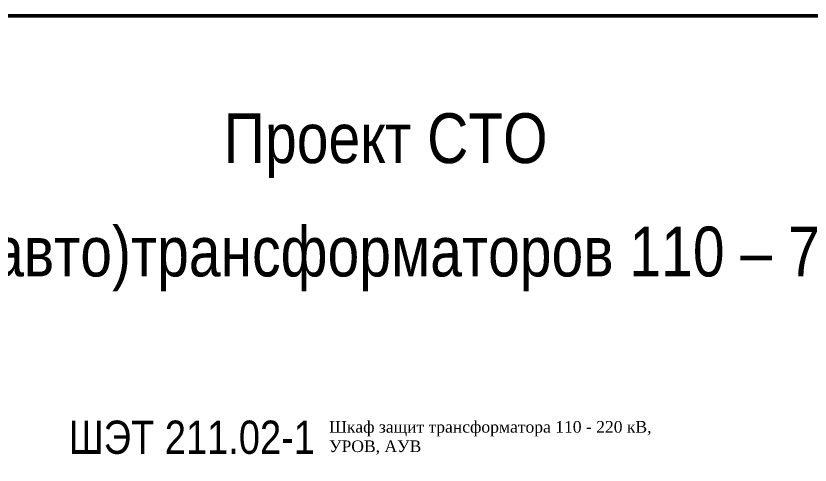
# Model space of a CAD drawing. Header units: millimetres. Extents: x 25558 to 49929, y 1902 to 19390.
# Drawn here: x 36427 to 38819, y 18038 to 19390 of the extents above; entities that cross this region are included whole.
import ezdxf

# ---------------------------------------------------------------- set-up
doc = ezdxf.new("R2010")
doc.units = ezdxf.units.MM
doc.layers.add('Основная', color=7, linetype='Continuous', lineweight=30)
doc.layers.add('Тонкая', color=7, linetype='Continuous', lineweight=5)
doc.styles.add('Narrow', font='ARIALN.TTF')

msp = doc.modelspace()

# ---------------------------------------------------------------- linework, layer by layer
at = {"layer": 'Тонкая', "lineweight": 50}
msp.add_lwpolyline([(33517, 19390), (42096, 19390), (42096, 13291), (33517, 13291)], close=True, dxfattribs=at)

# ---------------------------------------------------------------- texts
at = {"style": 'Narrow'}
for s, height, p in [('Проект СТО', 150, (37053, 18947)), ('Типовые шкафы ШЭТ РЗА (авто)трансформаторов 110 – 750 кв. Архитектура II типа', 150, (34106, 18606)), ('ШЭТ 211.02-1', 100, (36586, 18072))]:
    msp.add_text(s, height=height, dxfattribs=at).set_placement(p)
at = {"layer": 'Основная', "insert": (37370, 18120), "char_height": 35, "width": 986.61, "attachment_point": 4, "style": 'Narrow'}
msp.add_mtext('{\\fTimes New Roman|b0|i0|c204|p18;Шкаф защит трансформатора 110 - 220\\~кВ, УРОВ, АУВ}', dxfattribs=at)

doc.saveas('drawing.dxf')
